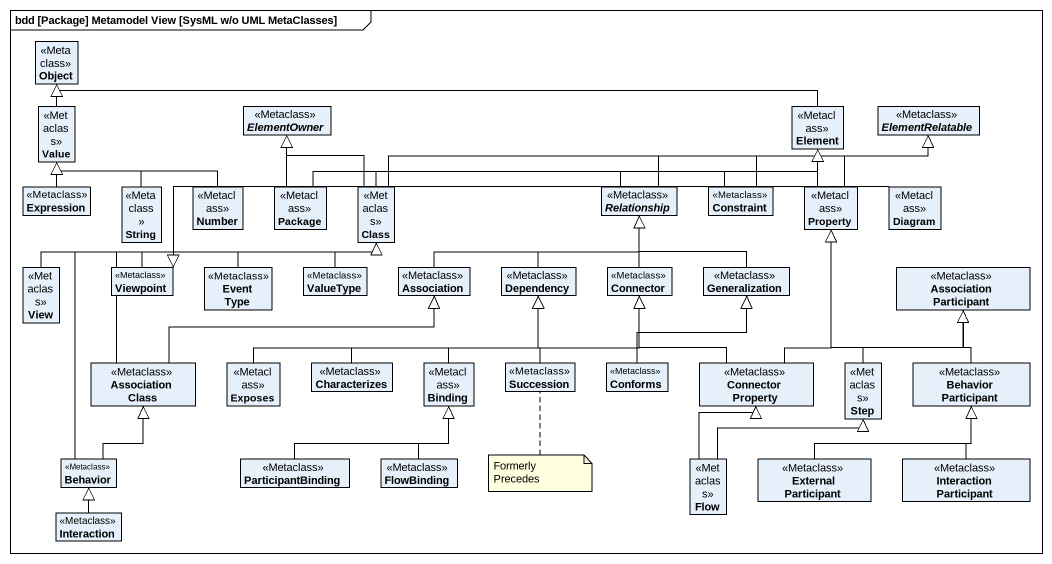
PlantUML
@startuml
mainframe bdd [Package] Metamodel View [SysML w/o UML MetaClasses]
hide circle
hide empty members
class "Object" as Object_ <<Metaclass>>
class Value <<Metaclass>>
abstract class ElementOwner <<Metaclass>>
class Element <<Metaclass>>
abstract class ElementRelatable <<Metaclass>>
class Expression <<Metaclass>>
class String <<Metaclass>>
class Number <<Metaclass>>
class "Package" as Package_ <<Metaclass>>
class "Class" as Class_ <<Metaclass>>
abstract class Relationship <<Metaclass>>
class Constraint <<Metaclass>>
class Property <<Metaclass>>
class Diagram <<Metaclass>>
class View <<Metaclass>>
class Viewpoint <<Metaclass>>
class "Event Type" as Event_Type <<Metaclass>>
class ValueType <<Metaclass>>
class Association <<Metaclass>>
class Dependency <<Metaclass>>
class Connector <<Metaclass>>
class Generalization <<Metaclass>>
class "Association Participant" as Association_Participant <<Metaclass>>
class "Association Class" as Association_Class <<Metaclass>>
class Exposes <<Metaclass>>
class Characterizes <<Metaclass>>
class Binding <<Metaclass>>
class Succession <<Metaclass>>
class Conforms <<Metaclass>>
class "Connector Property" as Connector_Property <<Metaclass>>
class Step <<Metaclass>>
class "Behavior Participant" as Behavior_Participant <<Metaclass>>
class Behavior <<Metaclass>>
class ParticipantBinding <<Metaclass>>
class FlowBinding <<Metaclass>>
class Flow <<Metaclass>>
class "External Participant" as External_Participant <<Metaclass>>
class "Interaction Participant" as Interaction_Participant <<Metaclass>>
class Interaction <<Metaclass>>
Value -up-|> Object_
Element -left-|> Object_
Expression -up-|> Value
String -up-|> Value
Number -left-|> Value
Package_ -up-|> ElementOwner
Package_ -right-|> Element
Class_ -up-|> ElementOwner
Class_ -right-|> Element
Class_ -right-|> ElementRelatable
Relationship -right-|> Element
Relationship -right-|> ElementRelatable
Constraint -up-|> Element
Constraint -right-|> ElementRelatable
Property -up-|> Element
Property -up-|> ElementRelatable
Diagram -left-|> Viewpoint
View -right-|> Class_
Viewpoint -right-|> Class_
Event_Type -right-|> Class_
ValueType -up-|> Class_
Association -right-|> Relationship
Dependency -up-|> Relationship
Connector -up-|> Relationship
Generalization -up-|> Relationship
Association_Participant -up-|> Property
Association_Class -up-|> Class_
Association_Class -right-|> Association
Exposes -right-|> Dependency
Characterizes -right-|> Dependency
Binding -right-|> Connector
Succession -up-|> Connector
Conforms -up-|> Generalization
Connector_Property -up-|> Property
Connector_Property -up-|> Connector
Step -up-|> Property
Behavior_Participant -up-|> Association_Participant
Behavior -up-|> Class_
Behavior -up-|> Association_Class
ParticipantBinding -right-|> Binding
FlowBinding -up-|> Binding
Flow -up-|> Connector_Property
Flow -up-|> Step
External_Participant -up-|> Behavior_Participant
Interaction_Participant -up-|> Behavior_Participant
Interaction -up-|> Behavior
note bottom of Succession : Formerly Precedes
@enduml
